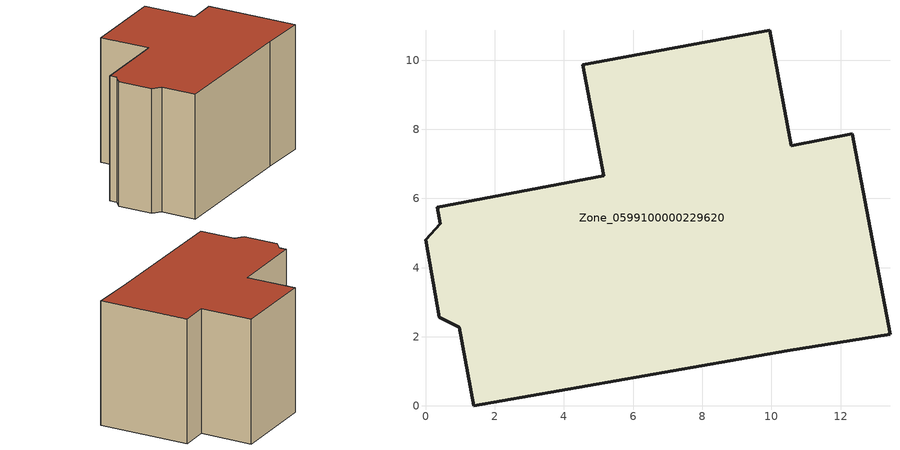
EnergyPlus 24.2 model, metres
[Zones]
Zone_0599100000229620
 floor ground (C_G): 12.34,7.86 13.43,2.08 10.46,1.6 1.39,0 0.97,2.27 0.4,2.57 0,4.8 0.42,5.27 0.34,5.75 5.15,6.65 4.55,9.87 9.95,10.87 10.57,7.53 z0
 wall outside (C_F): 10.57,7.53 9.95,10.87 4.55,9.87 5.15,6.65 0.34,5.75 0.42,5.27 0,4.8 0.4,2.57 0.97,2.27 1.39,0 10.46,1.6 13.43,2.08 12.34,7.86 10.57,7.53 z0:8.14
 roof outside (C_R): 13.43,2.08 12.34,7.86 10.57,7.53 9.95,10.87 4.55,9.87 5.15,6.65 0.34,5.75 0.42,5.27 0,4.8 0.4,2.57 0.97,2.27 1.39,0 10.46,1.6 z8.14
[BUILDING]
Pand.0599100000229620: North Axis=0; Terrain=City; Loads Convergence Tolerance Value=0.04; Temperature Convergence Tolerance Value=0.4; Solar Distribution=FullExterior; Maximum Number of Warmup Days=25; Minimum Number of Warmup Days=1
[Site:Location]
Rotterdam.The.Hague.AP_ZH_NLD Design_Conditions: Latitude=51.96; Longitude=4.45; Time Zone=1; Elevation=-4.5
[SITE:GROUNDTEMPERATURE:BUILDINGSURFACE]
18, 18, 18, 18, 18, 18, 18, 18, 18, 18, 18, 18
[MATERIAL] Thermal Absorptance=0.9; Solar Absorptance=0.7; Visible Absorptance=0.7
Name | Roughness | Thickness | Conductivity | Density | Specific Heat
G.TC.1946 | MediumSmooth | 0.15 | 1 | 540 | 1210
F.TC.1946 | Rough | 0.3 | 0.857143 | 1920 | 840
R.TC.1946 | MediumRough | 0.2 | 0.909091 | 1500 | 1000
[CONSTRUCTION]
C_G: G.TC.1946
C_F: F.TC.1946
C_R: R.TC.1946
[ZONE]
Zone_0599100000229620: Type=1; Multiplier=1; Ceiling Height=Autocalculate; Volume=Autocalculate; Floor Area=autocalculate; Part of Total Floor Area=Yes
[ZONEINFILTRATION:DESIGNFLOWRATE]
Infil_Zone_0599100000229620: Zone or ZoneList or Space or SpaceList=Zone_0599100000229620; Schedule=AlwaysOn; Design Flow Rate Calculation Method=Flow/Area; Flow Rate per Floor Area=0.003; Constant Term Coefficient=1; Temperature Term Coefficient=0; Velocity Term Coefficient=0; Velocity Squared Term Coefficient=0
[HVACTEMPLATE:ZONE:IDEALLOADSAIRSYSTEM]
Zone_0599100000229620: Maximum Heating Supply Air Temperature=50; Minimum Cooling Supply Air Temperature=13; Maximum Heating Supply Air Humidity Ratio=0.0156; Minimum Cooling Supply Air Humidity Ratio=0.0077; Heating Limit=NoLimit; Cooling Limit=NoLimit; Dehumidification Control Type=ConstantSensibleHeatRatio; Cooling Sensible Heat Ratio=0.7; Dehumidification Setpoint=60; Humidification Control Type=None; Humidification Setpoint=30; Outdoor Air Method=None; Outdoor Air Flow Rate per Person=0.00944; Outdoor Air Flow Rate per Zone Floor Area=0; Outdoor Air Flow Rate per Zone=0; Demand Controlled Ventilation Type=None; Outdoor Air Economizer Type=NoEconomizer; Heat Recovery Type=None; Sensible Heat Recovery Effectiveness=0.7; Latent Heat Recovery Effectiveness=0.65
[ZONECONTROL:THERMOSTAT]
ThermostatControl_Zone_0599100000229620: Zone or ZoneList=Zone_0599100000229620; Control Type Schedule=DualSetpointControlType; Control 1=Thermostat_Zone_0599100000229620; Temperature Difference Between Cutout And Setpoint=0
[THERMOSTATSETPOINT:DUALSETPOINT]
Thermostat_Zone_0599100000229620: Heating Setpoint Temperature Schedule=HeatingSetpoint_Zone_0599100000229620; Cooling Setpoint Temperature Schedule=CoolingSetpoint_Zone_0599100000229620
[SCHEDULE:COMPACT]
HeatingSetpoint_Zone_0599100000229620: Through: 12/31, For: AllDays, Until: 24:00, 21
CoolingSetpoint_Zone_0599100000229620: Through: 12/31, For: AllDays, Until: 24:00, 24
DualSetpointControlType: Through: 12/31, For: AllDays, Until: 24:00, 4
AlwaysOn: Through: 12/31, For: AllDays, Until: 24:00, 1
